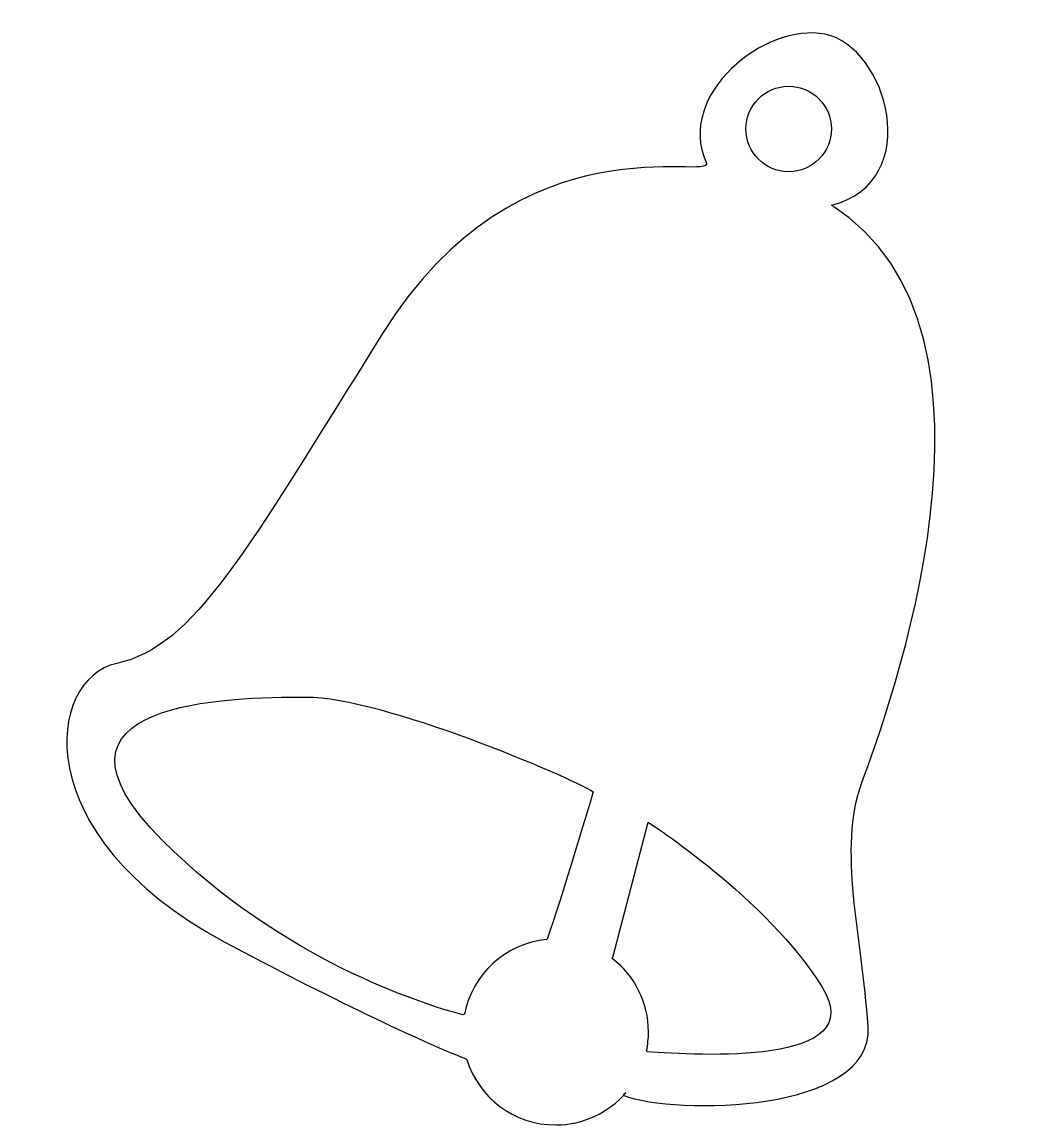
# Model space of a CAD drawing. Header units: centimetres. Extents: x -7.5 to 9, y -8.7 to 9.4.
import ezdxf

# ---------------------------------------------------------------- set-up
doc = ezdxf.new("R2010")
doc.units = ezdxf.units.CM
doc.header["$MEASUREMENT"] = 0
doc.layers.add('Camada 1', color=7, linetype='Continuous')

msp = doc.modelspace()

# ---------------------------------------------------------------- linework, layer by layer
at = {"layer": 'Camada 1'}
for points, knots in [([(2.41105, -8.16823), (2.13152, -8.49092), (1.71871, -8.69507), (1.25826, -8.69507), (1.25826, -8.69507), (0.57238, -8.69507), (-0.00769, -8.24216), (-0.19922, -7.61909), (-0.19922, -7.61909), (-0.19922, -7.61909), (-0.22983, -7.59991), (-0.22983, -7.59991), (-0.22983, -7.59991), (-0.90462, -7.34776), (-2.52591, -6.57764), (-4.18908, -5.68208), (-4.18908, -5.68208), (-7.447, -3.92786), (-7.09617, -1.37161), (-5.94332, -1.12097), (-5.94332, -1.12097), (-4.66993, -0.84414), (-3.83824, 0.68341), (-1.5827, 4.29217), (-1.5827, 4.29217), (0.67271, 7.90103), (3.88116, 6.76687), (3.73016, 7.09903), (3.73016, 7.09903), (3.22896, 8.20173), (4.68258, 9.40466), (5.68498, 9.20416), (5.68498, 9.20416), (6.68738, 9.00366), (7.33902, 6.79833), (5.78518, 6.39733), (5.78518, 6.39733), (9.04313, 4.34231), (6.68749, -1.97303), (6.28649, -3.07573), (6.28649, -3.07573), (5.88549, -4.17843), (6.28649, -5.58192), (6.38669, -7.0856), (6.38669, -7.0856), (6.48064, -8.4953), (3.22661, -8.53933), (2.36523, -8.20892), (2.36523, -8.20892), (2.36523, -8.20892), (2.41105, -8.16823), (2.41105, -8.16823)], [0, 0, 0, 0, 0.07142857, 0.07142857, 0.07142857, 0.07142857, 0.14285714, 0.14285714, 0.14285714, 0.14285714, 0.21428571, 0.21428571, 0.21428571, 0.21428571, 0.28571429, 0.28571429, 0.28571429, 0.28571429, 0.35714286, 0.35714286, 0.35714286, 0.35714286, 0.42857143, 0.42857143, 0.42857143, 0.42857143, 0.5, 0.5, 0.5, 0.5, 0.57142857, 0.57142857, 0.57142857, 0.57142857, 0.64285714, 0.64285714, 0.64285714, 0.64285714, 0.71428571, 0.71428571, 0.71428571, 0.71428571, 0.78571429, 0.78571429, 0.78571429, 0.78571429, 0.85714286, 0.85714286, 0.85714286, 0.85714286, 1, 1, 1, 1]), ([(5.08358, 6.94869), (5.47109, 6.94869), (5.78528, 7.26278), (5.78528, 7.65039), (5.78528, 7.65039), (5.78528, 8.03795), (5.47111, 8.35212), (5.08358, 8.35212), (5.08358, 8.35212), (4.69597, 8.35212), (4.3818, 8.03793), (4.3818, 7.65039), (4.3818, 7.65039), (4.38178, 7.26277), (4.69594, 6.94869), (5.08358, 6.94869)], [0, 0, 0, 0, 0.2, 0.2, 0.2, 0.2, 0.4, 0.4, 0.4, 0.4, 0.6, 0.6, 0.6, 0.6, 1, 1, 1, 1]), ([(1.12388, -5.63204), (1.32435, -5.08067), (1.87572, -3.22616), (1.87572, -3.22616), (1.87572, -3.22616), (1.47472, -2.97549), (-1.5827, -1.67231), (-2.83585, -1.67231), (-2.83585, -1.67231), (-4.08889, -1.67231), (-7.49717, -1.72237), (-5.19159, -4.02803), (-5.19159, -4.02803), (-3.24484, -5.97483), (-0.94064, -6.70659), (-0.27055, -6.88722), (-0.27055, -6.88722), (-0.27055, -6.88722), (-0.23769, -6.87489), (-0.23769, -6.87489), (-0.23769, -6.87489), (-0.10921, -6.22089), (0.4375, -5.71686), (1.11235, -5.65281), (1.11235, -5.65281), (1.11235, -5.65281), (1.12388, -5.63204), (1.12388, -5.63204)], [0, 0, 0, 0, 0.125, 0.125, 0.125, 0.125, 0.25, 0.25, 0.25, 0.25, 0.375, 0.375, 0.375, 0.375, 0.5, 0.5, 0.5, 0.5, 0.625, 0.625, 0.625, 0.625, 0.75, 0.75, 0.75, 0.75, 1, 1, 1, 1]), ([(2.18798, -5.96216), (2.54972, -6.2409), (2.78279, -6.67849), (2.78279, -7.17051), (2.78279, -7.17051), (2.78279, -7.27576), (2.77213, -7.3785), (2.75181, -7.47774), (2.75181, -7.47774), (2.75181, -7.47774), (2.76462, -7.4965), (2.76462, -7.4965), (2.76462, -7.4965), (3.57432, -7.54878), (6.44537, -7.73981), (5.63479, -6.43391), (5.63479, -6.43391), (4.73259, -4.98037), (2.77785, -3.72733), (2.77785, -3.72733), (2.77785, -3.72733), (2.77785, -3.72733), (2.20474, -5.92424), (2.20474, -5.92424), (2.20474, -5.92424), (2.20474, -5.92424), (2.18798, -5.96216), (2.18798, -5.96216)], [0, 0, 0, 0, 0.125, 0.125, 0.125, 0.125, 0.25, 0.25, 0.25, 0.25, 0.375, 0.375, 0.375, 0.375, 0.5, 0.5, 0.5, 0.5, 0.625, 0.625, 0.625, 0.625, 0.75, 0.75, 0.75, 0.75, 1, 1, 1, 1])]:
    msp.add_open_spline(points, degree=3, knots=knots, dxfattribs=at)

doc.saveas('drawing.dxf')
